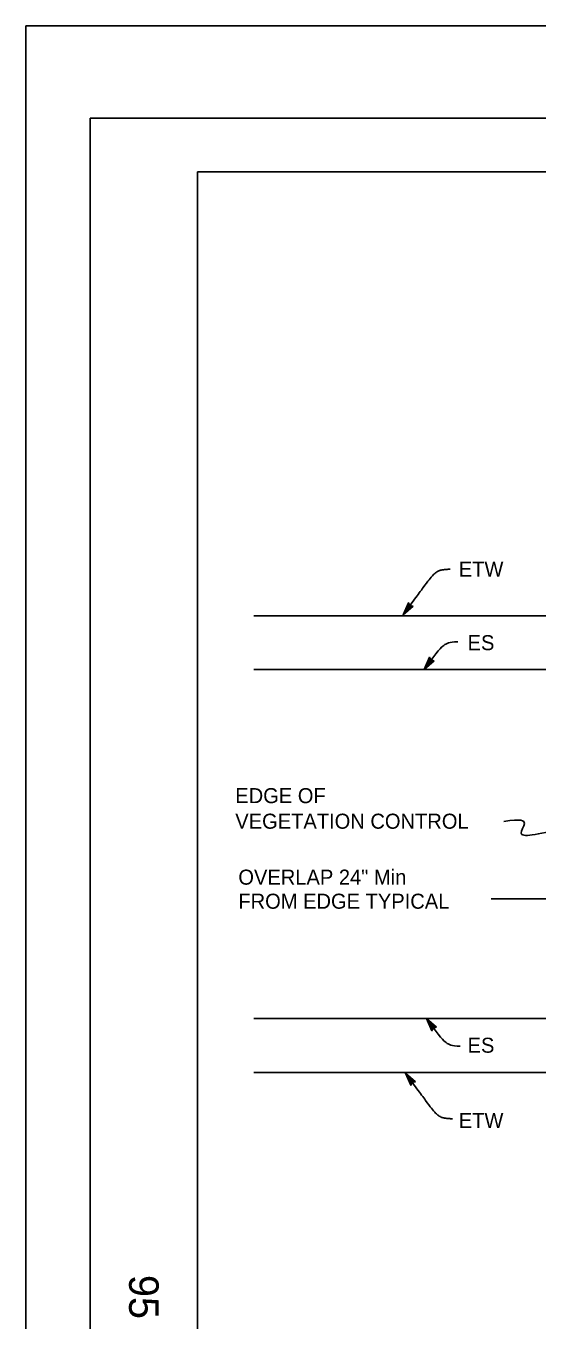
# Model space of a CAD drawing. Extents: x -893 to 867, y -474 to 712.
# Drawn here: x -893 to -655, y 110 to 712 of the extents above; entities that cross this region are included whole.
import ezdxf

# ---------------------------------------------------------------- set-up
doc = ezdxf.new("R2010")
doc.units = 0
for name, color, linetype in [('border_PLOTTING-ELEMENTS', 7, 'Continuous'), ('border_rw_22x34_Cut_Lines', 7, 'Continuous'), ('border_SHEET', 7, 'Continuous'), ('border_WITHIN-BORDER-anno', 7, 'Continuous'), ('rd_ES', 7, 'Continuous'), ('rd_ETW', 7, 'Continuous'), ('tcd_RAILING-anno', 7, 'Continuous')]:
    doc.layers.add(name, color=color, linetype=linetype)

msp = doc.modelspace()

# ---------------------------------------------------------------- linework, layer by layer
at = {"layer": 'border_PLOTTING-ELEMENTS'}
for points in [[(-893.45, -474.04), (866.55, -474.04), (866.55, 711.96), (-893.45, 711.96)], [(-863.45, 668.96), (836.55, 668.96), (836.55, -431.04), (-863.45, -431.04)]]:
    msp.add_lwpolyline(points, close=True, dxfattribs=at)
at = {"layer": 'border_rw_22x34_Cut_Lines'}
msp.add_lwpolyline([(-863.45, 668.96), (836.55, 668.96), (836.55, -431.04), (-863.45, -431.04)], close=True, dxfattribs=at)
at = {"layer": 'border_SHEET'}
for p, q in [((-813.45, 643.96), (811.55, 643.96)), ((-813.45, -406.04), (-813.45, 643.96))]:
    msp.add_line(p, q, dxfattribs=at)
at = {"layer": 'rd_ES'}
for p, q in [((-787.23, 412.42), (-213.75, 412.42)), ((-787.23, 249.91), (-213.75, 249.91))]:
    msp.add_line(p, q, dxfattribs=at)
at = {"layer": 'rd_ETW'}
for p, q in [((-787.23, 437.42), (-213.75, 437.42)), ((-787.23, 224.91), (-213.75, 224.91))]:
    msp.add_line(p, q, dxfattribs=at)
at = {"layer": 'tcd_RAILING-anno'}
for p, q in [((-715.22, 443.45), (-715.22, 443.45)), ((-713.06, 441.89), (-713.06, 441.89)), ((-717.66, 437.81), (-717.66, 437.81)), ((-705.45, 418.1), (-705.45, 418.1)), ((-703.3, 416.51), (-703.3, 416.51)), ((-707.94, 412.48), (-707.94, 412.48)), ((-676.66, 305.65), (-642.42, 305.65)), ((-706.83, 249.91), (-706.83, 249.91)), ((-704.34, 244.29), (-704.34, 244.29)), ((-702.19, 245.87), (-702.19, 245.87)), ((-716.55, 224.58), (-716.55, 224.58)), ((-714.12, 218.93), (-714.12, 218.93)), ((-711.95, 220.5), (-711.95, 220.5))]:
    msp.add_line(p, q, dxfattribs=at)
for points in [[(-713.06, 441.89), (-717.66, 437.81), (-715.22, 443.45), (-715.06, 443.07), (-716.85, 438.94), (-713.47, 441.92), (-713.88, 441.96), (-716.04, 440.05), (-714.9, 442.69), (-714.74, 442.31), (-715.23, 441.16), (-714.29, 441.99), (-714.61, 442.02), (-715.22, 443.45), (-714.61, 442.02)], [(-703.3, 416.51), (-707.94, 412.48), (-705.45, 418.1), (-705.29, 417.71), (-707.12, 413.6), (-703.71, 416.55), (-704.12, 416.59), (-706.3, 414.7), (-705.13, 417.33), (-704.97, 416.95), (-705.48, 415.81), (-704.53, 416.63), (-704.85, 416.66), (-705.45, 418.1), (-704.85, 416.66)], [(-702.19, 245.87), (-706.83, 249.91), (-704.34, 244.29), (-704.18, 244.67), (-706.01, 248.78), (-702.61, 245.83), (-703.02, 245.79), (-705.19, 247.68), (-704.03, 245.05), (-703.87, 245.43), (-704.37, 246.57), (-703.43, 245.75), (-703.75, 245.72), (-704.34, 244.29), (-703.75, 245.72)], [(-711.95, 220.5), (-716.55, 224.58), (-714.12, 218.93), (-713.95, 219.32), (-715.74, 223.45), (-712.37, 220.46), (-712.78, 220.43), (-714.93, 222.34), (-713.79, 219.7), (-713.63, 220.08), (-714.12, 221.22), (-713.19, 220.39), (-713.51, 220.36), (-714.12, 218.93), (-713.51, 220.36)]]:
    msp.add_lwpolyline(points, close=True, dxfattribs=at)
for points, degree in [([(-717.66, 437.81), (-705.51, 454.61), (-702.48, 457.65), (-699.98, 458.9), (-695.87, 459.08)], 2), ([(-707.94, 412.48), (-701.33, 421.44), (-698.65, 424.01), (-696.4, 425.13), (-692.3, 425.31)], 3), ([(-670.81, 341.73), (-662.54, 343.02), (-659.78, 341.24), (-664.43, 335.44), (-659.1, 334.66), (-649.34, 337.04), (-642.52, 338.5)], 3), ([(-706.83, 249.91), (-700.23, 240.95), (-697.55, 238.38), (-695.3, 237.25), (-691.19, 237.07)], 3), ([(-716.55, 224.58), (-704.41, 207.77), (-701.37, 204.73), (-698.87, 203.48), (-694.76, 203.3)], 2)]:
    msp.add_open_spline(points, degree=degree, dxfattribs=at)

# ---------------------------------------------------------------- texts
at = {"layer": 'border_WITHIN-BORDER-anno'}
msp.add_text('95', height=13.779, rotation=270, dxfattribs=at).set_placement((-845.36, 130.63))
at = {"layer": 'tcd_RAILING-anno'}
for s, p in [('ETW', (-691.79, 455.64)), ('ES', (-687.68, 421.39)), ('EDGE OF', (-795.9, 350.2)), ('VEGETATION CONTROL', (-795.9, 338.3)), ('OVERLAP 24" Min', (-794.47, 312.26)), ('FROM EDGE TYPICAL', (-794.47, 301.06)), ('ES', (-687.68, 234.03)), ('ETW', (-691.79, 199.06))]:
    msp.add_text(s, height=7, dxfattribs=at).set_placement(p)

doc.saveas('drawing.dxf')
